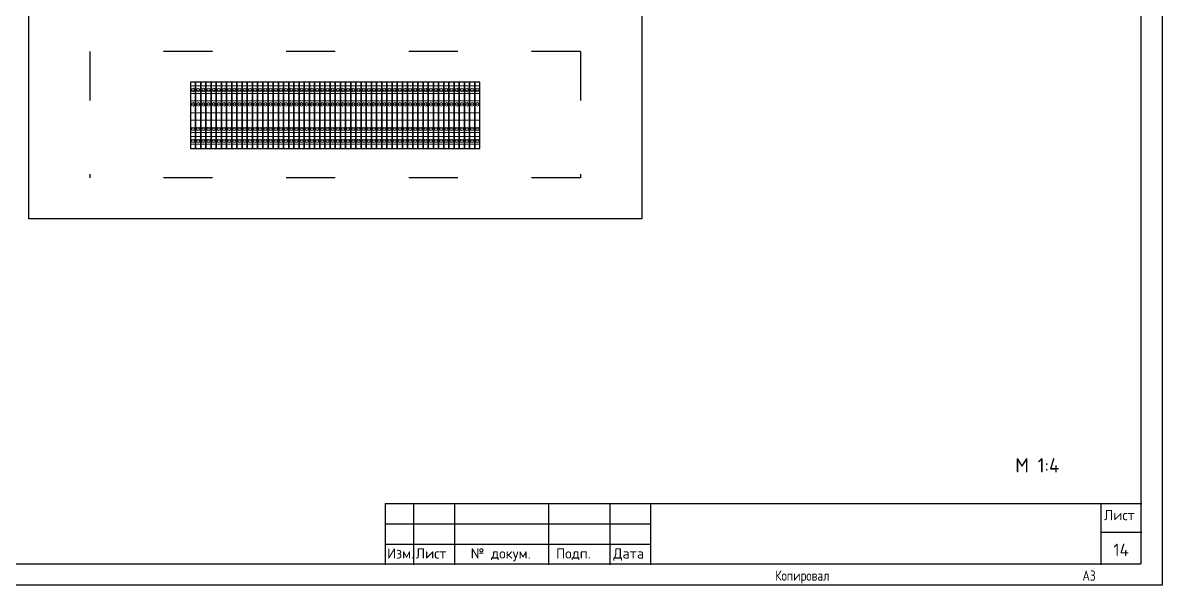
# Model space of a CAD drawing. Header units: millimetres. Extents: x 1606 to 7674, y 609 to 4159.
# Drawn here: x 3774.5 to 4053.1, y 1917.2 to 2054.8 of the extents above; entities that cross this region are included whole.
import ezdxf
from ezdxf.enums import TextEntityAlignment as Align

# ---------------------------------------------------------------- set-up
doc = ezdxf.new("R2010")
doc.units = ezdxf.units.MM
doc.linetypes.add('ACAD_ISO03W100', pattern=[30, 12, -18])
doc.linetypes.add('K5LT_BASIC', pattern=[0])
doc.layers.add('24VDC', color=7, linetype='Continuous')
doc.layers.add('Штамп', color=7, linetype='Continuous')
for name, color, linetype, lineweight in [('EPLAN100', 7, 'Continuous', 9), ('EPLAN102', 7, 'Continuous', 5), ('EPLAN309', 5, 'Continuous', 5)]:
    doc.layers.add(name, color=color, linetype=linetype, lineweight=lineweight)
doc.styles.add('GOST 2.304', font='CS_Gost2304.shx', dxfattribs={"oblique": 15})

msp = doc.modelspace()

# ---------------------------------------------------------------- linework, layer by layer
for p, q in [((4053.13097, 2213.92229), (4053.13097, 1917.21577)), ((3653.89853, 1922.40766), (4043.29026, 1922.40766)), ((4053.13097, 1917.21577), (3633.13097, 1917.21577))]:
    msp.add_line(p, q)
at = {"color": 7, "linetype": 'K5LT_BASIC', "lineweight": 25}
for p, q in [((3863.13097, 1937.21577), (4048.13097, 1937.21577)), ((4038.13097, 1937.21577), (4038.13097, 1922.21577)), ((3863.13097, 1932.21577), (3928.13097, 1932.21577)), ((4038.13097, 1930.21577), (4048.13097, 1930.21577)), ((3863.13097, 1927.21577), (3870.13097, 1927.21577)), ((3870.13097, 1927.21577), (3880.13097, 1927.21577)), ((3880.13097, 1927.21577), (3903.13097, 1927.21577)), ((3903.13097, 1927.21577), (3918.13097, 1927.21577)), ((3918.13097, 1927.21577), (3928.13097, 1927.21577))]:
    msp.add_line(p, q, dxfattribs=at)
at = {"const_width": 0.25959}
for points in [[(4047.93908, 1922.40766), (4047.93908, 2208.7303)], [(3653.89853, 1922.40766), (4047.93908, 1922.40766)]]:
    msp.add_lwpolyline(points, dxfattribs=at)
at = {"layer": '24VDC'}
for p, q in [((3775.91881, 2156.85073), (3775.91881, 2006.85073)), ((3925.91881, 2156.85073), (3925.91881, 2006.85073)), ((3925.91881, 2006.85073), (3775.91881, 2006.85073))]:
    msp.add_line(p, q, dxfattribs=at)
at = {"layer": '24VDC', "linetype": 'ACAD_ISO03W100'}
for p, q in [((3790.91881, 2047.74679), (3790.91881, 2016.85073)), ((3910.91881, 2047.74679), (3790.91881, 2047.74679)), ((3910.91881, 2047.74679), (3910.91881, 2016.85073)), ((3910.91881, 2016.85073), (3790.91881, 2016.85073))]:
    msp.add_line(p, q, dxfattribs=at)
at = {"layer": 'EPLAN100', "color": 0, "linetype": 'Continuous', "lineweight": 18, "ltscale": 28}
for p, q in [((3816.78488, 2039.38586), (3815.52066, 2039.38586)), ((3816.78488, 2037.46144), (3815.52066, 2037.46144)), ((3818.0491, 2039.38586), (3816.78488, 2039.38586)), ((3818.0491, 2037.46144), (3816.78488, 2037.46144)), ((3819.31332, 2039.38586), (3818.0491, 2039.38586)), ((3819.31332, 2037.46144), (3818.0491, 2037.46144)), ((3820.57754, 2039.38586), (3819.31332, 2039.38586)), ((3820.57754, 2037.46144), (3819.31332, 2037.46144)), ((3821.84176, 2039.38586), (3820.57754, 2039.38586)), ((3821.84176, 2037.46144), (3820.57754, 2037.46144)), ((3823.10598, 2039.38586), (3821.84176, 2039.38586)), ((3823.10598, 2037.46144), (3821.84176, 2037.46144)), ((3824.3702, 2039.38586), (3823.10598, 2039.38586)), ((3824.3702, 2037.46144), (3823.10598, 2037.46144)), ((3825.63442, 2039.38586), (3824.3702, 2039.38586)), ((3825.63442, 2037.46144), (3824.3702, 2037.46144)), ((3826.89863, 2039.38586), (3825.63442, 2039.38586)), ((3826.89863, 2037.46144), (3825.63442, 2037.46144)), ((3828.16285, 2039.38586), (3826.89863, 2039.38586)), ((3828.16285, 2037.46144), (3826.89863, 2037.46144)), ((3829.42707, 2039.38586), (3828.16285, 2039.38586)), ((3829.42707, 2037.46144), (3828.16285, 2037.46144)), ((3830.69129, 2039.38586), (3829.42707, 2039.38586)), ((3830.69129, 2037.46144), (3829.42707, 2037.46144)), ((3831.95551, 2039.38586), (3830.69129, 2039.38586)), ((3831.95551, 2037.46144), (3830.69129, 2037.46144)), ((3833.21973, 2039.38586), (3831.95551, 2039.38586)), ((3833.21973, 2037.46144), (3831.95551, 2037.46144)), ((3834.48395, 2039.38586), (3833.21973, 2039.38586)), ((3834.48395, 2037.46144), (3833.21973, 2037.46144)), ((3835.74817, 2039.38586), (3834.48395, 2039.38586)), ((3835.74817, 2037.46144), (3834.48395, 2037.46144)), ((3837.01239, 2039.38586), (3835.74817, 2039.38586)), ((3837.01239, 2037.46144), (3835.74817, 2037.46144)), ((3838.27661, 2039.38586), (3837.01239, 2039.38586)), ((3838.27661, 2037.46144), (3837.01239, 2037.46144)), ((3839.54083, 2039.38586), (3838.27661, 2039.38586)), ((3839.54083, 2037.46144), (3838.27661, 2037.46144)), ((3840.80505, 2039.38586), (3839.54083, 2039.38586)), ((3840.80505, 2037.46144), (3839.54083, 2037.46144)), ((3842.06927, 2039.38586), (3840.80505, 2039.38586)), ((3842.06927, 2037.46144), (3840.80505, 2037.46144)), ((3843.33349, 2039.38586), (3842.06927, 2039.38586)), ((3843.33349, 2037.46144), (3842.06927, 2037.46144)), ((3844.59771, 2039.38586), (3843.33349, 2039.38586)), ((3844.59771, 2037.46144), (3843.33349, 2037.46144)), ((3845.86193, 2039.38586), (3844.59771, 2039.38586)), ((3845.86193, 2037.46144), (3844.59771, 2037.46144)), ((3847.12615, 2039.38586), (3845.86193, 2039.38586)), ((3847.12615, 2037.46144), (3845.86193, 2037.46144)), ((3848.39037, 2039.38586), (3847.12615, 2039.38586)), ((3848.39037, 2037.46144), (3847.12615, 2037.46144)), ((3849.65459, 2039.38586), (3848.39037, 2039.38586)), ((3849.65459, 2037.46144), (3848.39037, 2037.46144)), ((3850.91881, 2039.38586), (3849.65459, 2039.38586)), ((3850.91881, 2037.46144), (3849.65459, 2037.46144)), ((3852.18303, 2039.38586), (3850.91881, 2039.38586)), ((3852.18303, 2037.46144), (3850.91881, 2037.46144)), ((3853.44725, 2039.38586), (3852.18303, 2039.38586)), ((3853.44725, 2037.46144), (3852.18303, 2037.46144)), ((3854.71147, 2039.38586), (3853.44725, 2039.38586)), ((3854.71147, 2037.46144), (3853.44725, 2037.46144)), ((3855.97569, 2039.38586), (3854.71147, 2039.38586)), ((3855.97569, 2037.46144), (3854.71147, 2037.46144)), ((3857.23991, 2039.38586), (3855.97569, 2039.38586)), ((3857.23991, 2037.46144), (3855.97569, 2037.46144)), ((3858.50413, 2039.38586), (3857.23991, 2039.38586)), ((3858.50413, 2037.46144), (3857.23991, 2037.46144)), ((3859.76835, 2039.38586), (3858.50413, 2039.38586)), ((3859.76835, 2037.46144), (3858.50413, 2037.46144)), ((3861.03257, 2039.38586), (3859.76835, 2039.38586)), ((3861.03257, 2037.46144), (3859.76835, 2037.46144)), ((3862.29679, 2039.38586), (3861.03257, 2039.38586)), ((3862.29679, 2037.46144), (3861.03257, 2037.46144)), ((3863.56101, 2039.38586), (3862.29679, 2039.38586)), ((3863.56101, 2037.46144), (3862.29679, 2037.46144)), ((3864.82523, 2039.38586), (3863.56101, 2039.38586)), ((3864.82523, 2037.46144), (3863.56101, 2037.46144)), ((3866.08945, 2039.38586), (3864.82523, 2039.38586)), ((3866.08945, 2037.46144), (3864.82523, 2037.46144)), ((3867.35367, 2039.38586), (3866.08945, 2039.38586)), ((3867.35367, 2037.46144), (3866.08945, 2037.46144)), ((3868.61788, 2039.38586), (3867.35367, 2039.38586)), ((3868.61788, 2037.46144), (3867.35367, 2037.46144)), ((3869.8821, 2039.38586), (3868.61788, 2039.38586)), ((3869.8821, 2037.46144), (3868.61788, 2037.46144)), ((3871.14632, 2039.38586), (3869.8821, 2039.38586)), ((3871.14632, 2037.46144), (3869.8821, 2037.46144)), ((3872.41054, 2039.38586), (3871.14632, 2039.38586)), ((3872.41054, 2037.46144), (3871.14632, 2037.46144)), ((3873.67476, 2039.38586), (3872.41054, 2039.38586)), ((3873.67476, 2037.46144), (3872.41054, 2037.46144)), ((3874.93898, 2039.38586), (3873.67476, 2039.38586)), ((3874.93898, 2037.46144), (3873.67476, 2037.46144)), ((3876.2032, 2039.38586), (3874.93898, 2039.38586)), ((3876.2032, 2037.46144), (3874.93898, 2037.46144)), ((3877.46742, 2039.38586), (3876.2032, 2039.38586)), ((3877.46742, 2037.46144), (3876.2032, 2037.46144)), ((3878.73164, 2039.38586), (3877.46742, 2039.38586)), ((3878.73164, 2037.46144), (3877.46742, 2037.46144)), ((3879.99586, 2039.38586), (3878.73164, 2039.38586)), ((3879.99586, 2037.46144), (3878.73164, 2037.46144)), ((3881.26008, 2039.38586), (3879.99586, 2039.38586)), ((3881.26008, 2037.46144), (3879.99586, 2037.46144)), ((3882.5243, 2039.38586), (3881.26008, 2039.38586)), ((3882.5243, 2037.46144), (3881.26008, 2037.46144)), ((3883.78852, 2039.38586), (3882.5243, 2039.38586)), ((3883.78852, 2037.46144), (3882.5243, 2037.46144)), ((3885.05274, 2039.38586), (3883.78852, 2039.38586)), ((3885.05274, 2037.46144), (3883.78852, 2037.46144)), ((3886.31696, 2039.38586), (3885.05274, 2039.38586)), ((3886.31696, 2037.46144), (3885.05274, 2037.46144)), ((3816.78488, 2035.71258), (3815.52066, 2035.71258)), ((3818.0491, 2035.71258), (3816.78488, 2035.71258)), ((3819.31332, 2035.71258), (3818.0491, 2035.71258)), ((3820.57754, 2035.71258), (3819.31332, 2035.71258)), ((3821.84176, 2035.71258), (3820.57754, 2035.71258)), ((3823.10598, 2035.71258), (3821.84176, 2035.71258)), ((3824.3702, 2035.71258), (3823.10598, 2035.71258)), ((3825.63442, 2035.71258), (3824.3702, 2035.71258)), ((3826.89863, 2035.71258), (3825.63442, 2035.71258)), ((3828.16285, 2035.71258), (3826.89863, 2035.71258)), ((3829.42707, 2035.71258), (3828.16285, 2035.71258)), ((3830.69129, 2035.71258), (3829.42707, 2035.71258)), ((3831.95551, 2035.71258), (3830.69129, 2035.71258)), ((3833.21973, 2035.71258), (3831.95551, 2035.71258)), ((3834.48395, 2035.71258), (3833.21973, 2035.71258)), ((3835.74817, 2035.71258), (3834.48395, 2035.71258)), ((3837.01239, 2035.71258), (3835.74817, 2035.71258)), ((3838.27661, 2035.71258), (3837.01239, 2035.71258)), ((3839.54083, 2035.71258), (3838.27661, 2035.71258)), ((3840.80505, 2035.71258), (3839.54083, 2035.71258)), ((3842.06927, 2035.71258), (3840.80505, 2035.71258)), ((3843.33349, 2035.71258), (3842.06927, 2035.71258)), ((3844.59771, 2035.71258), (3843.33349, 2035.71258)), ((3845.86193, 2035.71258), (3844.59771, 2035.71258)), ((3847.12615, 2035.71258), (3845.86193, 2035.71258)), ((3848.39037, 2035.71258), (3847.12615, 2035.71258)), ((3849.65459, 2035.71258), (3848.39037, 2035.71258)), ((3850.91881, 2035.71258), (3849.65459, 2035.71258)), ((3852.18303, 2035.71258), (3850.91881, 2035.71258)), ((3853.44725, 2035.71258), (3852.18303, 2035.71258)), ((3854.71147, 2035.71258), (3853.44725, 2035.71258)), ((3855.97569, 2035.71258), (3854.71147, 2035.71258)), ((3857.23991, 2035.71258), (3855.97569, 2035.71258)), ((3858.50413, 2035.71258), (3857.23991, 2035.71258)), ((3859.76835, 2035.71258), (3858.50413, 2035.71258)), ((3861.03257, 2035.71258), (3859.76835, 2035.71258)), ((3862.29679, 2035.71258), (3861.03257, 2035.71258)), ((3863.56101, 2035.71258), (3862.29679, 2035.71258)), ((3864.82523, 2035.71258), (3863.56101, 2035.71258)), ((3866.08945, 2035.71258), (3864.82523, 2035.71258)), ((3867.35367, 2035.71258), (3866.08945, 2035.71258)), ((3868.61788, 2035.71258), (3867.35367, 2035.71258)), ((3869.8821, 2035.71258), (3868.61788, 2035.71258)), ((3871.14632, 2035.71258), (3869.8821, 2035.71258)), ((3872.41054, 2035.71258), (3871.14632, 2035.71258)), ((3873.67476, 2035.71258), (3872.41054, 2035.71258)), ((3874.93898, 2035.71258), (3873.67476, 2035.71258)), ((3876.2032, 2035.71258), (3874.93898, 2035.71258)), ((3877.46742, 2035.71258), (3876.2032, 2035.71258)), ((3878.73164, 2035.71258), (3877.46742, 2035.71258)), ((3879.99586, 2035.71258), (3878.73164, 2035.71258)), ((3881.26008, 2035.71258), (3879.99586, 2035.71258)), ((3882.5243, 2035.71258), (3881.26008, 2035.71258)), ((3883.78852, 2035.71258), (3882.5243, 2035.71258)), ((3885.05274, 2035.71258), (3883.78852, 2035.71258)), ((3886.31696, 2035.71258), (3885.05274, 2035.71258)), ((3815.52066, 2032.71454), (3816.78488, 2032.71454)), ((3816.78488, 2032.71454), (3818.0491, 2032.71454)), ((3818.0491, 2032.71454), (3819.31332, 2032.71454)), ((3819.31332, 2032.71454), (3820.57754, 2032.71454)), ((3820.57754, 2032.71454), (3821.84176, 2032.71454)), ((3821.84176, 2032.71454), (3823.10598, 2032.71454)), ((3823.10598, 2032.71454), (3824.3702, 2032.71454)), ((3824.3702, 2032.71454), (3825.63442, 2032.71454)), ((3825.63442, 2032.71454), (3826.89863, 2032.71454)), ((3826.89863, 2032.71454), (3828.16285, 2032.71454)), ((3828.16285, 2032.71454), (3829.42707, 2032.71454)), ((3829.42707, 2032.71454), (3830.69129, 2032.71454)), ((3830.69129, 2032.71454), (3831.95551, 2032.71454)), ((3831.95551, 2032.71454), (3833.21973, 2032.71454)), ((3833.21973, 2032.71454), (3834.48395, 2032.71454)), ((3834.48395, 2032.71454), (3835.74817, 2032.71454)), ((3835.74817, 2032.71454), (3837.01239, 2032.71454)), ((3837.01239, 2032.71454), (3838.27661, 2032.71454)), ((3838.27661, 2032.71454), (3839.54083, 2032.71454)), ((3839.54083, 2032.71454), (3840.80505, 2032.71454)), ((3840.80505, 2032.71454), (3842.06927, 2032.71454)), ((3842.06927, 2032.71454), (3843.33349, 2032.71454)), ((3843.33349, 2032.71454), (3844.59771, 2032.71454)), ((3844.59771, 2032.71454), (3845.86193, 2032.71454)), ((3845.86193, 2032.71454), (3847.12615, 2032.71454)), ((3847.12615, 2032.71454), (3848.39037, 2032.71454)), ((3848.39037, 2032.71454), (3849.65459, 2032.71454)), ((3849.65459, 2032.71454), (3850.91881, 2032.71454)), ((3850.91881, 2032.71454), (3852.18303, 2032.71454)), ((3852.18303, 2032.71454), (3853.44725, 2032.71454)), ((3853.44725, 2032.71454), (3854.71147, 2032.71454)), ((3854.71147, 2032.71454), (3855.97569, 2032.71454)), ((3855.97569, 2032.71454), (3857.23991, 2032.71454)), ((3857.23991, 2032.71454), (3858.50413, 2032.71454)), ((3858.50413, 2032.71454), (3859.76835, 2032.71454)), ((3859.76835, 2032.71454), (3861.03257, 2032.71454)), ((3861.03257, 2032.71454), (3862.29679, 2032.71454)), ((3862.29679, 2032.71454), (3863.56101, 2032.71454)), ((3863.56101, 2032.71454), (3864.82523, 2032.71454)), ((3864.82523, 2032.71454), (3866.08945, 2032.71454)), ((3866.08945, 2032.71454), (3867.35367, 2032.71454)), ((3867.35367, 2032.71454), (3868.61788, 2032.71454)), ((3868.61788, 2032.71454), (3869.8821, 2032.71454)), ((3869.8821, 2032.71454), (3871.14632, 2032.71454)), ((3871.14632, 2032.71454), (3872.41054, 2032.71454)), ((3872.41054, 2032.71454), (3873.67476, 2032.71454)), ((3873.67476, 2032.71454), (3874.93898, 2032.71454)), ((3874.93898, 2032.71454), (3876.2032, 2032.71454)), ((3876.2032, 2032.71454), (3877.46742, 2032.71454)), ((3877.46742, 2032.71454), (3878.73164, 2032.71454)), ((3878.73164, 2032.71454), (3879.99586, 2032.71454)), ((3879.99586, 2032.71454), (3881.26008, 2032.71454)), ((3881.26008, 2032.71454), (3882.5243, 2032.71454)), ((3882.5243, 2032.71454), (3883.78852, 2032.71454)), ((3883.78852, 2032.71454), (3885.05274, 2032.71454)), ((3885.05274, 2032.71454), (3886.31696, 2032.71454)), ((3815.52066, 2030.96568), (3816.78488, 2030.96568)), ((3816.78488, 2030.96568), (3818.0491, 2030.96568)), ((3818.0491, 2030.96568), (3819.31332, 2030.96568)), ((3819.31332, 2030.96568), (3820.57754, 2030.96568)), ((3820.57754, 2030.96568), (3821.84176, 2030.96568)), ((3821.84176, 2030.96568), (3823.10598, 2030.96568)), ((3823.10598, 2030.96568), (3824.3702, 2030.96568)), ((3824.3702, 2030.96568), (3825.63442, 2030.96568)), ((3825.63442, 2030.96568), (3826.89863, 2030.96568)), ((3826.89863, 2030.96568), (3828.16285, 2030.96568)), ((3828.16285, 2030.96568), (3829.42707, 2030.96568)), ((3829.42707, 2030.96568), (3830.69129, 2030.96568)), ((3830.69129, 2030.96568), (3831.95551, 2030.96568)), ((3831.95551, 2030.96568), (3833.21973, 2030.96568)), ((3833.21973, 2030.96568), (3834.48395, 2030.96568)), ((3834.48395, 2030.96568), (3835.74817, 2030.96568)), ((3835.74817, 2030.96568), (3837.01239, 2030.96568)), ((3837.01239, 2030.96568), (3838.27661, 2030.96568)), ((3838.27661, 2030.96568), (3839.54083, 2030.96568)), ((3839.54083, 2030.96568), (3840.80505, 2030.96568)), ((3840.80505, 2030.96568), (3842.06927, 2030.96568)), ((3842.06927, 2030.96568), (3843.33349, 2030.96568)), ((3843.33349, 2030.96568), (3844.59771, 2030.96568)), ((3844.59771, 2030.96568), (3845.86193, 2030.96568)), ((3845.86193, 2030.96568), (3847.12615, 2030.96568)), ((3847.12615, 2030.96568), (3848.39037, 2030.96568)), ((3848.39037, 2030.96568), (3849.65459, 2030.96568)), ((3849.65459, 2030.96568), (3850.91881, 2030.96568)), ((3850.91881, 2030.96568), (3852.18303, 2030.96568)), ((3852.18303, 2030.96568), (3853.44725, 2030.96568)), ((3853.44725, 2030.96568), (3854.71147, 2030.96568)), ((3854.71147, 2030.96568), (3855.97569, 2030.96568)), ((3855.97569, 2030.96568), (3857.23991, 2030.96568)), ((3857.23991, 2030.96568), (3858.50413, 2030.96568)), ((3858.50413, 2030.96568), (3859.76835, 2030.96568)), ((3859.76835, 2030.96568), (3861.03257, 2030.96568)), ((3861.03257, 2030.96568), (3862.29679, 2030.96568)), ((3862.29679, 2030.96568), (3863.56101, 2030.96568)), ((3863.56101, 2030.96568), (3864.82523, 2030.96568)), ((3864.82523, 2030.96568), (3866.08945, 2030.96568)), ((3866.08945, 2030.96568), (3867.35367, 2030.96568)), ((3867.35367, 2030.96568), (3868.61788, 2030.96568)), ((3868.61788, 2030.96568), (3869.8821, 2030.96568)), ((3869.8821, 2030.96568), (3871.14632, 2030.96568)), ((3871.14632, 2030.96568), (3872.41054, 2030.96568)), ((3872.41054, 2030.96568), (3873.67476, 2030.96568)), ((3873.67476, 2030.96568), (3874.93898, 2030.96568)), ((3874.93898, 2030.96568), (3876.2032, 2030.96568)), ((3876.2032, 2030.96568), (3877.46742, 2030.96568)), ((3877.46742, 2030.96568), (3878.73164, 2030.96568)), ((3878.73164, 2030.96568), (3879.99586, 2030.96568)), ((3879.99586, 2030.96568), (3881.26008, 2030.96568)), ((3881.26008, 2030.96568), (3882.5243, 2030.96568)), ((3882.5243, 2030.96568), (3883.78852, 2030.96568)), ((3883.78852, 2030.96568), (3885.05274, 2030.96568)), ((3885.05274, 2030.96568), (3886.31696, 2030.96568)), ((3816.78488, 2027.96764), (3815.52066, 2027.96764)), ((3816.78488, 2026.97842), (3815.52066, 2026.97842)), ((3818.0491, 2027.96764), (3816.78488, 2027.96764)), ((3818.0491, 2026.97842), (3816.78488, 2026.97842)), ((3819.31332, 2027.96764), (3818.0491, 2027.96764)), ((3819.31332, 2026.97842), (3818.0491, 2026.97842)), ((3820.57754, 2027.96764), (3819.31332, 2027.96764)), ((3820.57754, 2026.97842), (3819.31332, 2026.97842)), ((3821.84176, 2027.96764), (3820.57754, 2027.96764)), ((3821.84176, 2026.97842), (3820.57754, 2026.97842)), ((3823.10598, 2027.96764), (3821.84176, 2027.96764)), ((3823.10598, 2026.97842), (3821.84176, 2026.97842)), ((3824.3702, 2027.96764), (3823.10598, 2027.96764)), ((3824.3702, 2026.97842), (3823.10598, 2026.97842)), ((3825.63442, 2027.96764), (3824.3702, 2027.96764)), ((3825.63442, 2026.97842), (3824.3702, 2026.97842)), ((3826.89863, 2027.96764), (3825.63442, 2027.96764)), ((3826.89863, 2026.97842), (3825.63442, 2026.97842)), ((3828.16285, 2027.96764), (3826.89863, 2027.96764)), ((3828.16285, 2026.97842), (3826.89863, 2026.97842)), ((3829.42707, 2027.96764), (3828.16285, 2027.96764)), ((3829.42707, 2026.97842), (3828.16285, 2026.97842)), ((3830.69129, 2027.96764), (3829.42707, 2027.96764)), ((3830.69129, 2026.97842), (3829.42707, 2026.97842)), ((3831.95551, 2027.96764), (3830.69129, 2027.96764)), ((3831.95551, 2026.97842), (3830.69129, 2026.97842)), ((3833.21973, 2027.96764), (3831.95551, 2027.96764)), ((3833.21973, 2026.97842), (3831.95551, 2026.97842)), ((3834.48395, 2027.96764), (3833.21973, 2027.96764)), ((3834.48395, 2026.97842), (3833.21973, 2026.97842)), ((3835.74817, 2027.96764), (3834.48395, 2027.96764)), ((3835.74817, 2026.97842), (3834.48395, 2026.97842)), ((3837.01239, 2027.96764), (3835.74817, 2027.96764)), ((3837.01239, 2026.97842), (3835.74817, 2026.97842)), ((3838.27661, 2027.96764), (3837.01239, 2027.96764)), ((3838.27661, 2026.97842), (3837.01239, 2026.97842)), ((3839.54083, 2027.96764), (3838.27661, 2027.96764)), ((3839.54083, 2026.97842), (3838.27661, 2026.97842)), ((3840.80505, 2027.96764), (3839.54083, 2027.96764)), ((3840.80505, 2026.97842), (3839.54083, 2026.97842)), ((3842.06927, 2027.96764), (3840.80505, 2027.96764)), ((3842.06927, 2026.97842), (3840.80505, 2026.97842)), ((3843.33349, 2027.96764), (3842.06927, 2027.96764)), ((3843.33349, 2026.97842), (3842.06927, 2026.97842)), ((3844.59771, 2027.96764), (3843.33349, 2027.96764)), ((3844.59771, 2026.97842), (3843.33349, 2026.97842)), ((3845.86193, 2027.96764), (3844.59771, 2027.96764)), ((3845.86193, 2026.97842), (3844.59771, 2026.97842)), ((3847.12615, 2027.96764), (3845.86193, 2027.96764)), ((3847.12615, 2026.97842), (3845.86193, 2026.97842)), ((3848.39037, 2027.96764), (3847.12615, 2027.96764)), ((3848.39037, 2026.97842), (3847.12615, 2026.97842)), ((3849.65459, 2027.96764), (3848.39037, 2027.96764)), ((3849.65459, 2026.97842), (3848.39037, 2026.97842)), ((3850.91881, 2027.96764), (3849.65459, 2027.96764)), ((3850.91881, 2026.97842), (3849.65459, 2026.97842)), ((3852.18303, 2027.96764), (3850.91881, 2027.96764)), ((3852.18303, 2026.97842), (3850.91881, 2026.97842)), ((3853.44725, 2027.96764), (3852.18303, 2027.96764)), ((3853.44725, 2026.97842), (3852.18303, 2026.97842)), ((3854.71147, 2027.96764), (3853.44725, 2027.96764)), ((3854.71147, 2026.97842), (3853.44725, 2026.97842)), ((3855.97569, 2027.96764), (3854.71147, 2027.96764)), ((3855.97569, 2026.97842), (3854.71147, 2026.97842)), ((3857.23991, 2027.96764), (3855.97569, 2027.96764)), ((3857.23991, 2026.97842), (3855.97569, 2026.97842)), ((3858.50413, 2027.96764), (3857.23991, 2027.96764)), ((3858.50413, 2026.97842), (3857.23991, 2026.97842)), ((3859.76835, 2027.96764), (3858.50413, 2027.96764)), ((3859.76835, 2026.97842), (3858.50413, 2026.97842)), ((3861.03257, 2027.96764), (3859.76835, 2027.96764)), ((3861.03257, 2026.97842), (3859.76835, 2026.97842)), ((3862.29679, 2027.96764), (3861.03257, 2027.96764)), ((3862.29679, 2026.97842), (3861.03257, 2026.97842)), ((3863.56101, 2027.96764), (3862.29679, 2027.96764)), ((3863.56101, 2026.97842), (3862.29679, 2026.97842)), ((3864.82523, 2027.96764), (3863.56101, 2027.96764)), ((3864.82523, 2026.97842), (3863.56101, 2026.97842)), ((3866.08945, 2027.96764), (3864.82523, 2027.96764)), ((3866.08945, 2026.97842), (3864.82523, 2026.97842)), ((3867.35367, 2027.96764), (3866.08945, 2027.96764)), ((3867.35367, 2026.97842), (3866.08945, 2026.97842)), ((3868.61788, 2027.96764), (3867.35367, 2027.96764)), ((3868.61788, 2026.97842), (3867.35367, 2026.97842)), ((3869.8821, 2027.96764), (3868.61788, 2027.96764)), ((3869.8821, 2026.97842), (3868.61788, 2026.97842)), ((3871.14632, 2027.96764), (3869.8821, 2027.96764)), ((3871.14632, 2026.97842), (3869.8821, 2026.97842)), ((3872.41054, 2027.96764), (3871.14632, 2027.96764)), ((3872.41054, 2026.97842), (3871.14632, 2026.97842)), ((3873.67476, 2027.96764), (3872.41054, 2027.96764)), ((3873.67476, 2026.97842), (3872.41054, 2026.97842)), ((3874.93898, 2027.96764), (3873.67476, 2027.96764)), ((3874.93898, 2026.97842), (3873.67476, 2026.97842)), ((3876.2032, 2027.96764), (3874.93898, 2027.96764)), ((3876.2032, 2026.97842), (3874.93898, 2026.97842)), ((3877.46742, 2027.96764), (3876.2032, 2027.96764)), ((3877.46742, 2026.97842), (3876.2032, 2026.97842)), ((3878.73164, 2027.96764), (3877.46742, 2027.96764)), ((3878.73164, 2026.97842), (3877.46742, 2026.97842)), ((3879.99586, 2027.96764), (3878.73164, 2027.96764)), ((3879.99586, 2026.97842), (3878.73164, 2026.97842)), ((3881.26008, 2027.96764), (3879.99586, 2027.96764)), ((3881.26008, 2026.97842), (3879.99586, 2026.97842)), ((3882.5243, 2027.96764), (3881.26008, 2027.96764)), ((3882.5243, 2026.97842), (3881.26008, 2026.97842)), ((3883.78852, 2027.96764), (3882.5243, 2027.96764)), ((3883.78852, 2026.97842), (3882.5243, 2026.97842)), ((3885.05274, 2027.96764), (3883.78852, 2027.96764)), ((3885.05274, 2026.97842), (3883.78852, 2026.97842)), ((3886.31696, 2027.96764), (3885.05274, 2027.96764)), ((3886.31696, 2026.97842), (3885.05274, 2026.97842)), ((3816.78488, 2025.054), (3815.52066, 2025.054)), ((3818.0491, 2025.054), (3816.78488, 2025.054)), ((3819.31332, 2025.054), (3818.0491, 2025.054)), ((3820.57754, 2025.054), (3819.31332, 2025.054)), ((3821.84176, 2025.054), (3820.57754, 2025.054)), ((3823.10598, 2025.054), (3821.84176, 2025.054)), ((3824.3702, 2025.054), (3823.10598, 2025.054)), ((3825.63442, 2025.054), (3824.3702, 2025.054)), ((3826.89863, 2025.054), (3825.63442, 2025.054)), ((3828.16285, 2025.054), (3826.89863, 2025.054)), ((3829.42707, 2025.054), (3828.16285, 2025.054)), ((3830.69129, 2025.054), (3829.42707, 2025.054)), ((3831.95551, 2025.054), (3830.69129, 2025.054)), ((3833.21973, 2025.054), (3831.95551, 2025.054)), ((3834.48395, 2025.054), (3833.21973, 2025.054)), ((3835.74817, 2025.054), (3834.48395, 2025.054)), ((3837.01239, 2025.054), (3835.74817, 2025.054)), ((3838.27661, 2025.054), (3837.01239, 2025.054)), ((3839.54083, 2025.054), (3838.27661, 2025.054)), ((3840.80505, 2025.054), (3839.54083, 2025.054)), ((3842.06927, 2025.054), (3840.80505, 2025.054)), ((3843.33349, 2025.054), (3842.06927, 2025.054)), ((3844.59771, 2025.054), (3843.33349, 2025.054)), ((3845.86193, 2025.054), (3844.59771, 2025.054)), ((3847.12615, 2025.054), (3845.86193, 2025.054)), ((3848.39037, 2025.054), (3847.12615, 2025.054)), ((3849.65459, 2025.054), (3848.39037, 2025.054)), ((3850.91881, 2025.054), (3849.65459, 2025.054)), ((3852.18303, 2025.054), (3850.91881, 2025.054)), ((3853.44725, 2025.054), (3852.18303, 2025.054)), ((3854.71147, 2025.054), (3853.44725, 2025.054)), ((3855.97569, 2025.054), (3854.71147, 2025.054)), ((3857.23991, 2025.054), (3855.97569, 2025.054)), ((3858.50413, 2025.054), (3857.23991, 2025.054)), ((3859.76835, 2025.054), (3858.50413, 2025.054)), ((3861.03257, 2025.054), (3859.76835, 2025.054)), ((3862.29679, 2025.054), (3861.03257, 2025.054)), ((3863.56101, 2025.054), (3862.29679, 2025.054)), ((3864.82523, 2025.054), (3863.56101, 2025.054)), ((3866.08945, 2025.054), (3864.82523, 2025.054)), ((3867.35367, 2025.054), (3866.08945, 2025.054)), ((3868.61788, 2025.054), (3867.35367, 2025.054)), ((3869.8821, 2025.054), (3868.61788, 2025.054)), ((3871.14632, 2025.054), (3869.8821, 2025.054)), ((3872.41054, 2025.054), (3871.14632, 2025.054)), ((3873.67476, 2025.054), (3872.41054, 2025.054)), ((3874.93898, 2025.054), (3873.67476, 2025.054)), ((3876.2032, 2025.054), (3874.93898, 2025.054)), ((3877.46742, 2025.054), (3876.2032, 2025.054)), ((3878.73164, 2025.054), (3877.46742, 2025.054)), ((3879.99586, 2025.054), (3878.73164, 2025.054)), ((3881.26008, 2025.054), (3879.99586, 2025.054)), ((3882.5243, 2025.054), (3881.26008, 2025.054)), ((3883.78852, 2025.054), (3882.5243, 2025.054)), ((3885.05274, 2025.054), (3883.78852, 2025.054)), ((3886.31696, 2025.054), (3885.05274, 2025.054))]:
    msp.add_line(p, q, dxfattribs=at)
for centre in [(3816.15277, 2038.32662), (3817.41699, 2038.32662), (3818.68121, 2038.32662), (3819.94543, 2038.32662), (3821.20965, 2038.32662), (3822.47387, 2038.32662), (3823.73809, 2038.32662), (3825.00231, 2038.32662), (3826.26652, 2038.32662), (3827.53074, 2038.32662), (3828.79496, 2038.32662), (3830.05918, 2038.32662), (3831.3234, 2038.32662), (3832.58762, 2038.32662), (3833.85184, 2038.32662), (3835.11606, 2038.32662), (3836.38028, 2038.32662), (3837.6445, 2038.32662), (3838.90872, 2038.32662), (3840.17294, 2038.32662), (3841.43716, 2038.32662), (3842.70138, 2038.32662), (3843.9656, 2038.32662), (3845.22982, 2038.32662), (3846.49404, 2038.32662), (3847.75826, 2038.32662), (3849.02248, 2038.32662), (3850.2867, 2038.32662), (3851.55092, 2038.32662), (3852.81514, 2038.32662), (3854.07936, 2038.32662), (3855.34358, 2038.32662), (3856.6078, 2038.32662), (3857.87202, 2038.32662), (3859.13624, 2038.32662), (3860.40046, 2038.32662), (3861.66468, 2038.32662), (3862.9289, 2038.32662), (3864.19312, 2038.32662), (3865.45734, 2038.32662), (3866.72156, 2038.32662), (3867.98577, 2038.32662), (3869.24999, 2038.32662), (3870.51421, 2038.32662), (3871.77843, 2038.32662), (3873.04265, 2038.32662), (3874.30687, 2038.32662), (3875.57109, 2038.32662), (3876.83531, 2038.32662), (3878.09953, 2038.32662), (3879.36375, 2038.32662), (3880.62797, 2038.32662), (3881.89219, 2038.32662), (3883.15641, 2038.32662), (3884.42063, 2038.32662), (3885.68485, 2038.32662), (3816.15277, 2034.84741), (3817.41699, 2034.84741), (3818.68121, 2034.84741), (3819.94543, 2034.84741), (3821.20965, 2034.84741), (3822.47387, 2034.84741), (3823.73809, 2034.84741), (3825.00231, 2034.84741), (3826.26652, 2034.84741), (3827.53074, 2034.84741), (3828.79496, 2034.84741), (3830.05918, 2034.84741), (3831.3234, 2034.84741), (3832.58762, 2034.84741), (3833.85184, 2034.84741), (3835.11606, 2034.84741), (3836.38028, 2034.84741), (3837.6445, 2034.84741), (3838.90872, 2034.84741), (3840.17294, 2034.84741), (3841.43716, 2034.84741), (3842.70138, 2034.84741), (3843.9656, 2034.84741), (3845.22982, 2034.84741), (3846.49404, 2034.84741), (3847.75826, 2034.84741), (3849.02248, 2034.84741), (3850.2867, 2034.84741), (3851.55092, 2034.84741), (3852.81514, 2034.84741), (3854.07936, 2034.84741), (3855.34358, 2034.84741), (3856.6078, 2034.84741), (3857.87202, 2034.84741), (3859.13624, 2034.84741), (3860.40046, 2034.84741), (3861.66468, 2034.84741), (3862.9289, 2034.84741), (3864.19312, 2034.84741), (3865.45734, 2034.84741), (3866.72156, 2034.84741), (3867.98577, 2034.84741), (3869.24999, 2034.84741), (3870.51421, 2034.84741), (3871.77843, 2034.84741), (3873.04265, 2034.84741), (3874.30687, 2034.84741), (3875.57109, 2034.84741), (3876.83531, 2034.84741), (3878.09953, 2034.84741), (3879.36375, 2034.84741), (3880.62797, 2034.84741), (3881.89219, 2034.84741), (3883.15641, 2034.84741), (3884.42063, 2034.84741), (3885.68485, 2034.84741), (3816.15277, 2028.83281), (3817.41699, 2028.83281), (3818.68121, 2028.83281), (3819.94543, 2028.83281), (3821.20965, 2028.83281), (3822.47387, 2028.83281), (3823.73809, 2028.83281), (3825.00231, 2028.83281), (3826.26652, 2028.83281), (3827.53074, 2028.83281), (3828.79496, 2028.83281), (3830.05918, 2028.83281), (3831.3234, 2028.83281), (3832.58762, 2028.83281), (3833.85184, 2028.83281), (3835.11606, 2028.83281), (3836.38028, 2028.83281), (3837.6445, 2028.83281), (3838.90872, 2028.83281), (3840.17294, 2028.83281), (3841.43716, 2028.83281), (3842.70138, 2028.83281), (3843.9656, 2028.83281), (3845.22982, 2028.83281), (3846.49404, 2028.83281), (3847.75826, 2028.83281), (3849.02248, 2028.83281), (3850.2867, 2028.83281), (3851.55092, 2028.83281), (3852.81514, 2028.83281), (3854.07936, 2028.83281), (3855.34358, 2028.83281), (3856.6078, 2028.83281), (3857.87202, 2028.83281), (3859.13624, 2028.83281), (3860.40046, 2028.83281), (3861.66468, 2028.83281), (3862.9289, 2028.83281), (3864.19312, 2028.83281), (3865.45734, 2028.83281), (3866.72156, 2028.83281), (3867.98577, 2028.83281), (3869.24999, 2028.83281), (3870.51421, 2028.83281), (3871.77843, 2028.83281), (3873.04265, 2028.83281), (3874.30687, 2028.83281), (3875.57109, 2028.83281), (3876.83531, 2028.83281), (3878.09953, 2028.83281), (3879.36375, 2028.83281), (3880.62797, 2028.83281), (3881.89219, 2028.83281), (3883.15641, 2028.83281), (3884.42063, 2028.83281), (3885.68485, 2028.83281), (3816.15277, 2025.91917), (3817.41699, 2025.91917), (3818.68121, 2025.91917), (3819.94543, 2025.91917), (3821.20965, 2025.91917), (3822.47387, 2025.91917), (3823.73809, 2025.91917), (3825.00231, 2025.91917), (3826.26652, 2025.91917), (3827.53074, 2025.91917), (3828.79496, 2025.91917), (3830.05918, 2025.91917), (3831.3234, 2025.91917), (3832.58762, 2025.91917), (3833.85184, 2025.91917), (3835.11606, 2025.91917), (3836.38028, 2025.91917), (3837.6445, 2025.91917), (3838.90872, 2025.91917), (3840.17294, 2025.91917), (3841.43716, 2025.91917), (3842.70138, 2025.91917), (3843.9656, 2025.91917), (3845.22982, 2025.91917), (3846.49404, 2025.91917), (3847.75826, 2025.91917), (3849.02248, 2025.91917), (3850.2867, 2025.91917), (3851.55092, 2025.91917), (3852.81514, 2025.91917), (3854.07936, 2025.91917), (3855.34358, 2025.91917), (3856.6078, 2025.91917), (3857.87202, 2025.91917), (3859.13624, 2025.91917), (3860.40046, 2025.91917), (3861.66468, 2025.91917), (3862.9289, 2025.91917), (3864.19312, 2025.91917), (3865.45734, 2025.91917), (3866.72156, 2025.91917), (3867.98577, 2025.91917), (3869.24999, 2025.91917), (3870.51421, 2025.91917), (3871.77843, 2025.91917), (3873.04265, 2025.91917), (3874.30687, 2025.91917), (3875.57109, 2025.91917), (3876.83531, 2025.91917), (3878.09953, 2025.91917), (3879.36375, 2025.91917), (3880.62797, 2025.91917), (3881.89219, 2025.91917), (3883.15641, 2025.91917), (3884.42063, 2025.91917), (3885.68485, 2025.91917)]:
    msp.add_ellipse(centre, major_axis=(0.43779, 0), ratio=0.988107657, start_param=-6.283185307, end_param=0, dxfattribs=at)
at = {"layer": 'EPLAN102', "color": 0, "linetype": 'Continuous', "lineweight": 13, "ltscale": 7}
for p, q in [((3815.71497, 2038.32662), (3816.59056, 2038.32662)), ((3816.97919, 2038.32662), (3817.85478, 2038.32662)), ((3818.24341, 2038.32662), (3819.119, 2038.32662)), ((3819.50763, 2038.32662), (3820.38322, 2038.32662)), ((3820.77185, 2038.32662), (3821.64744, 2038.32662)), ((3822.03607, 2038.32662), (3822.91166, 2038.32662)), ((3823.30029, 2038.32662), (3824.17588, 2038.32662)), ((3824.56451, 2038.32662), (3825.4401, 2038.32662)), ((3825.82873, 2038.32662), (3826.70432, 2038.32662)), ((3827.09295, 2038.32662), (3827.96854, 2038.32662)), ((3828.35717, 2038.32662), (3829.23276, 2038.32662)), ((3829.62139, 2038.32662), (3830.49698, 2038.32662)), ((3830.88561, 2038.32662), (3831.7612, 2038.32662)), ((3832.14983, 2038.32662), (3833.02542, 2038.32662)), ((3833.41405, 2038.32662), (3834.28964, 2038.32662)), ((3834.67827, 2038.32662), (3835.55386, 2038.32662)), ((3835.94249, 2038.32662), (3836.81808, 2038.32662)), ((3837.20671, 2038.32662), (3838.0823, 2038.32662)), ((3838.47093, 2038.32662), (3839.34651, 2038.32662)), ((3839.73515, 2038.32662), (3840.61073, 2038.32662)), ((3840.99937, 2038.32662), (3841.87495, 2038.32662)), ((3842.26359, 2038.32662), (3843.13917, 2038.32662)), ((3843.52781, 2038.32662), (3844.40339, 2038.32662)), ((3844.79203, 2038.32662), (3845.66761, 2038.32662)), ((3846.05625, 2038.32662), (3846.93183, 2038.32662)), ((3847.32047, 2038.32662), (3848.19605, 2038.32662)), ((3848.58469, 2038.32662), (3849.46027, 2038.32662)), ((3849.84891, 2038.32662), (3850.72449, 2038.32662)), ((3851.11313, 2038.32662), (3851.98871, 2038.32662)), ((3852.37735, 2038.32662), (3853.25293, 2038.32662)), ((3853.64157, 2038.32662), (3854.51715, 2038.32662)), ((3854.90579, 2038.32662), (3855.78137, 2038.32662)), ((3856.17, 2038.32662), (3857.04559, 2038.32662)), ((3857.43422, 2038.32662), (3858.30981, 2038.32662)), ((3858.69844, 2038.32662), (3859.57403, 2038.32662)), ((3859.96266, 2038.32662), (3860.83825, 2038.32662)), ((3861.22688, 2038.32662), (3862.10247, 2038.32662)), ((3862.4911, 2038.32662), (3863.36669, 2038.32662)), ((3863.75532, 2038.32662), (3864.63091, 2038.32662)), ((3865.01954, 2038.32662), (3865.89513, 2038.32662)), ((3866.28376, 2038.32662), (3867.15935, 2038.32662)), ((3867.54798, 2038.32662), (3868.42357, 2038.32662)), ((3868.8122, 2038.32662), (3869.68779, 2038.32662)), ((3870.07642, 2038.32662), (3870.95201, 2038.32662)), ((3871.34064, 2038.32662), (3872.21623, 2038.32662)), ((3872.60486, 2038.32662), (3873.48045, 2038.32662)), ((3873.86908, 2038.32662), (3874.74467, 2038.32662)), ((3875.1333, 2038.32662), (3876.00889, 2038.32662)), ((3876.39752, 2038.32662), (3877.27311, 2038.32662)), ((3877.66174, 2038.32662), (3878.53733, 2038.32662)), ((3878.92596, 2038.32662), (3879.80154, 2038.32662)), ((3880.19018, 2038.32662), (3881.06576, 2038.32662)), ((3881.4544, 2038.32662), (3882.32998, 2038.32662)), ((3882.71862, 2038.32662), (3883.5942, 2038.32662)), ((3883.98284, 2038.32662), (3884.85842, 2038.32662)), ((3885.24706, 2038.32662), (3886.12264, 2038.32662)), ((3815.71497, 2034.84741), (3816.59056, 2034.84741)), ((3816.97919, 2034.84741), (3817.85478, 2034.84741)), ((3818.24341, 2034.84741), (3819.119, 2034.84741)), ((3819.50763, 2034.84741), (3820.38322, 2034.84741)), ((3820.77185, 2034.84741), (3821.64744, 2034.84741)), ((3822.03607, 2034.84741), (3822.91166, 2034.84741)), ((3823.30029, 2034.84741), (3824.17588, 2034.84741)), ((3824.56451, 2034.84741), (3825.4401, 2034.84741)), ((3825.82873, 2034.84741), (3826.70432, 2034.84741)), ((3827.09295, 2034.84741), (3827.96854, 2034.84741)), ((3828.35717, 2034.84741), (3829.23276, 2034.84741)), ((3829.62139, 2034.84741), (3830.49698, 2034.84741)), ((3830.88561, 2034.84741), (3831.7612, 2034.84741)), ((3832.14983, 2034.84741), (3833.02542, 2034.84741)), ((3833.41405, 2034.84741), (3834.28964, 2034.84741)), ((3834.67827, 2034.84741), (3835.55386, 2034.84741)), ((3835.94249, 2034.84741), (3836.81808, 2034.84741)), ((3837.20671, 2034.84741), (3838.0823, 2034.84741)), ((3838.47093, 2034.84741), (3839.34651, 2034.84741)), ((3839.73515, 2034.84741), (3840.61073, 2034.84741)), ((3840.99937, 2034.84741), (3841.87495, 2034.84741)), ((3842.26359, 2034.84741), (3843.13917, 2034.84741)), ((3843.52781, 2034.84741), (3844.40339, 2034.84741)), ((3844.79203, 2034.84741), (3845.66761, 2034.84741)), ((3846.05625, 2034.84741), (3846.93183, 2034.84741)), ((3847.32047, 2034.84741), (3848.19605, 2034.84741)), ((3848.58469, 2034.84741), (3849.46027, 2034.84741)), ((3849.84891, 2034.84741), (3850.72449, 2034.84741)), ((3851.11313, 2034.84741), (3851.98871, 2034.84741)), ((3852.37735, 2034.84741), (3853.25293, 2034.84741)), ((3853.64157, 2034.84741), (3854.51715, 2034.84741)), ((3854.90579, 2034.84741), (3855.78137, 2034.84741)), ((3856.17, 2034.84741), (3857.04559, 2034.84741)), ((3857.43422, 2034.84741), (3858.30981, 2034.84741)), ((3858.69844, 2034.84741), (3859.57403, 2034.84741)), ((3859.96266, 2034.84741), (3860.83825, 2034.84741)), ((3861.22688, 2034.84741), (3862.10247, 2034.84741)), ((3862.4911, 2034.84741), (3863.36669, 2034.84741)), ((3863.75532, 2034.84741), (3864.63091, 2034.84741)), ((3865.01954, 2034.84741), (3865.89513, 2034.84741)), ((3866.28376, 2034.84741), (3867.15935, 2034.84741)), ((3867.54798, 2034.84741), (3868.42357, 2034.84741)), ((3868.8122, 2034.84741), (3869.68779, 2034.84741)), ((3870.07642, 2034.84741), (3870.95201, 2034.84741)), ((3871.34064, 2034.84741), (3872.21623, 2034.84741)), ((3872.60486, 2034.84741), (3873.48045, 2034.84741)), ((3873.86908, 2034.84741), (3874.74467, 2034.84741)), ((3875.1333, 2034.84741), (3876.00889, 2034.84741)), ((3876.39752, 2034.84741), (3877.27311, 2034.84741)), ((3877.66174, 2034.84741), (3878.53733, 2034.84741)), ((3878.92596, 2034.84741), (3879.80154, 2034.84741)), ((3880.19018, 2034.84741), (3881.06576, 2034.84741)), ((3881.4544, 2034.84741), (3882.32998, 2034.84741)), ((3882.71862, 2034.84741), (3883.5942, 2034.84741)), ((3883.98284, 2034.84741), (3884.85842, 2034.84741)), ((3885.24706, 2034.84741), (3886.12264, 2034.84741)), ((3815.71497, 2028.83281), (3816.59056, 2028.83281)), ((3816.97919, 2028.83281), (3817.85478, 2028.83281)), ((3818.24341, 2028.83281), (3819.119, 2028.83281)), ((3819.50763, 2028.83281), (3820.38322, 2028.83281)), ((3820.77185, 2028.83281), (3821.64744, 2028.83281)), ((3822.03607, 2028.83281), (3822.91166, 2028.83281)), ((3823.30029, 2028.83281), (3824.17588, 2028.83281)), ((3824.56451, 2028.83281), (3825.4401, 2028.83281)), ((3825.82873, 2028.83281), (3826.70432, 2028.83281)), ((3827.09295, 2028.83281), (3827.96854, 2028.83281)), ((3828.35717, 2028.83281), (3829.23276, 2028.83281)), ((3829.62139, 2028.83281), (3830.49698, 2028.83281)), ((3830.88561, 2028.83281), (3831.7612, 2028.83281)), ((3832.14983, 2028.83281), (3833.02542, 2028.83281)), ((3833.41405, 2028.83281), (3834.28964, 2028.83281)), ((3834.67827, 2028.83281), (3835.55386, 2028.83281)), ((3835.94249, 2028.83281), (3836.81808, 2028.83281)), ((3837.20671, 2028.83281), (3838.0823, 2028.83281)), ((3838.47093, 2028.83281), (3839.34651, 2028.83281)), ((3839.73515, 2028.83281), (3840.61073, 2028.83281)), ((3840.99937, 2028.83281), (3841.87495, 2028.83281)), ((3842.26359, 2028.83281), (3843.13917, 2028.83281)), ((3843.52781, 2028.83281), (3844.40339, 2028.83281)), ((3844.79203, 2028.83281), (3845.66761, 2028.83281)), ((3846.05625, 2028.83281), (3846.93183, 2028.83281)), ((3847.32047, 2028.83281), (3848.19605, 2028.83281)), ((3848.58469, 2028.83281), (3849.46027, 2028.83281)), ((3849.84891, 2028.83281), (3850.72449, 2028.83281)), ((3851.11313, 2028.83281), (3851.98871, 2028.83281)), ((3852.37735, 2028.83281), (3853.25293, 2028.83281)), ((3853.64157, 2028.83281), (3854.51715, 2028.83281)), ((3854.90579, 2028.83281), (3855.78137, 2028.83281)), ((3856.17, 2028.83281), (3857.04559, 2028.83281)), ((3857.43422, 2028.83281), (3858.30981, 2028.83281)), ((3858.69844, 2028.83281), (3859.57403, 2028.83281)), ((3859.96266, 2028.83281), (3860.83825, 2028.83281)), ((3861.22688, 2028.83281), (3862.10247, 2028.83281)), ((3862.4911, 2028.83281), (3863.36669, 2028.83281)), ((3863.75532, 2028.83281), (3864.63091, 2028.83281)), ((3865.01954, 2028.83281), (3865.89513, 2028.83281)), ((3866.28376, 2028.83281), (3867.15935, 2028.83281)), ((3867.54798, 2028.83281), (3868.42357, 2028.83281)), ((3868.8122, 2028.83281), (3869.68779, 2028.83281)), ((3870.07642, 2028.83281), (3870.95201, 2028.83281)), ((3871.34064, 2028.83281), (3872.21623, 2028.83281)), ((3872.60486, 2028.83281), (3873.48045, 2028.83281)), ((3873.86908, 2028.83281), (3874.74467, 2028.83281)), ((3875.1333, 2028.83281), (3876.00889, 2028.83281)), ((3876.39752, 2028.83281), (3877.27311, 2028.83281)), ((3877.66174, 2028.83281), (3878.53733, 2028.83281)), ((3878.92596, 2028.83281), (3879.80154, 2028.83281)), ((3880.19018, 2028.83281), (3881.06576, 2028.83281)), ((3881.4544, 2028.83281), (3882.32998, 2028.83281)), ((3882.71862, 2028.83281), (3883.5942, 2028.83281)), ((3883.98284, 2028.83281), (3884.85842, 2028.83281)), ((3885.24706, 2028.83281), (3886.12264, 2028.83281)), ((3815.71497, 2025.91917), (3816.59056, 2025.91917)), ((3816.97919, 2025.91917), (3817.85478, 2025.91917)), ((3818.24341, 2025.91917), (3819.119, 2025.91917)), ((3819.50763, 2025.91917), (3820.38322, 2025.91917)), ((3820.77185, 2025.91917), (3821.64744, 2025.91917)), ((3822.03607, 2025.91917), (3822.91166, 2025.91917)), ((3823.30029, 2025.91917), (3824.17588, 2025.91917)), ((3824.56451, 2025.91917), (3825.4401, 2025.91917)), ((3825.82873, 2025.91917), (3826.70432, 2025.91917)), ((3827.09295, 2025.91917), (3827.96854, 2025.91917)), ((3828.35717, 2025.91917), (3829.23276, 2025.91917)), ((3829.62139, 2025.91917), (3830.49698, 2025.91917)), ((3830.88561, 2025.91917), (3831.7612, 2025.91917)), ((3832.14983, 2025.91917), (3833.02542, 2025.91917)), ((3833.41405, 2025.91917), (3834.28964, 2025.91917)), ((3834.67827, 2025.91917), (3835.55386, 2025.91917)), ((3835.94249, 2025.91917), (3836.81808, 2025.91917)), ((3837.20671, 2025.91917), (3838.0823, 2025.91917)), ((3838.47093, 2025.91917), (3839.34651, 2025.91917)), ((3839.73515, 2025.91917), (3840.61073, 2025.91917)), ((3840.99937, 2025.91917), (3841.87495, 2025.91917)), ((3842.26359, 2025.91917), (3843.13917, 2025.91917)), ((3843.52781, 2025.91917), (3844.40339, 2025.91917)), ((3844.79203, 2025.91917), (3845.66761, 2025.91917)), ((3846.05625, 2025.91917), (3846.93183, 2025.91917)), ((3847.32047, 2025.91917), (3848.19605, 2025.91917)), ((3848.58469, 2025.91917), (3849.46027, 2025.91917)), ((3849.84891, 2025.91917), (3850.72449, 2025.91917)), ((3851.11313, 2025.91917), (3851.98871, 2025.91917)), ((3852.37735, 2025.91917), (3853.25293, 2025.91917)), ((3853.64157, 2025.91917), (3854.51715, 2025.91917)), ((3854.90579, 2025.91917), (3855.78137, 2025.91917)), ((3856.17, 2025.91917), (3857.04559, 2025.91917)), ((3857.43422, 2025.91917), (3858.30981, 2025.91917)), ((3858.69844, 2025.91917), (3859.57403, 2025.91917)), ((3859.96266, 2025.91917), (3860.83825, 2025.91917)), ((3861.22688, 2025.91917), (3862.10247, 2025.91917)), ((3862.4911, 2025.91917), (3863.36669, 2025.91917)), ((3863.75532, 2025.91917), (3864.63091, 2025.91917)), ((3865.01954, 2025.91917), (3865.89513, 2025.91917)), ((3866.28376, 2025.91917), (3867.15935, 2025.91917)), ((3867.54798, 2025.91917), (3868.42357, 2025.91917)), ((3868.8122, 2025.91917), (3869.68779, 2025.91917)), ((3870.07642, 2025.91917), (3870.95201, 2025.91917)), ((3871.34064, 2025.91917), (3872.21623, 2025.91917)), ((3872.60486, 2025.91917), (3873.48045, 2025.91917)), ((3873.86908, 2025.91917), (3874.74467, 2025.91917)), ((3875.1333, 2025.91917), (3876.00889, 2025.91917)), ((3876.39752, 2025.91917), (3877.27311, 2025.91917)), ((3877.66174, 2025.91917), (3878.53733, 2025.91917)), ((3878.92596, 2025.91917), (3879.80154, 2025.91917)), ((3880.19018, 2025.91917), (3881.06576, 2025.91917)), ((3881.4544, 2025.91917), (3882.32998, 2025.91917)), ((3882.71862, 2025.91917), (3883.5942, 2025.91917)), ((3883.98284, 2025.91917), (3884.85842, 2025.91917)), ((3885.24706, 2025.91917), (3886.12264, 2025.91917))]:
    msp.add_line(p, q, dxfattribs=at)
at = {"layer": 'EPLAN309', "color": 5, "linetype": 'Continuous', "lineweight": 25, "ltscale": 28}
for points in [[(3815.52066, 2024.06478), (3816.78488, 2024.06478), (3816.78488, 2040.24679), (3815.52066, 2040.24679)], [(3816.78488, 2024.06478), (3818.0491, 2024.06478), (3818.0491, 2040.24679), (3816.78488, 2040.24679)], [(3818.0491, 2024.06478), (3819.31332, 2024.06478), (3819.31332, 2040.24679), (3818.0491, 2040.24679)], [(3819.31332, 2024.06478), (3820.57754, 2024.06478), (3820.57754, 2040.24679), (3819.31332, 2040.24679)], [(3820.57754, 2024.06478), (3821.84176, 2024.06478), (3821.84176, 2040.24679), (3820.57754, 2040.24679)], [(3821.84176, 2024.06478), (3823.10598, 2024.06478), (3823.10598, 2040.24679), (3821.84176, 2040.24679)], [(3823.10598, 2024.06478), (3824.3702, 2024.06478), (3824.3702, 2040.24679), (3823.10598, 2040.24679)], [(3824.3702, 2024.06478), (3825.63442, 2024.06478), (3825.63442, 2040.24679), (3824.3702, 2040.24679)], [(3825.63442, 2024.06478), (3826.89863, 2024.06478), (3826.89863, 2040.24679), (3825.63442, 2040.24679)], [(3826.89863, 2024.06478), (3828.16285, 2024.06478), (3828.16285, 2040.24679), (3826.89863, 2040.24679)], [(3828.16285, 2024.06478), (3829.42707, 2024.06478), (3829.42707, 2040.24679), (3828.16285, 2040.24679)], [(3829.42707, 2024.06478), (3830.69129, 2024.06478), (3830.69129, 2040.24679), (3829.42707, 2040.24679)], [(3830.69129, 2024.06478), (3831.95551, 2024.06478), (3831.95551, 2040.24679), (3830.69129, 2040.24679)], [(3831.95551, 2024.06478), (3833.21973, 2024.06478), (3833.21973, 2040.24679), (3831.95551, 2040.24679)], [(3833.21973, 2024.06478), (3834.48395, 2024.06478), (3834.48395, 2040.24679), (3833.21973, 2040.24679)], [(3834.48395, 2024.06478), (3835.74817, 2024.06478), (3835.74817, 2040.24679), (3834.48395, 2040.24679)], [(3835.74817, 2024.06478), (3837.01239, 2024.06478), (3837.01239, 2040.24679), (3835.74817, 2040.24679)], [(3837.01239, 2024.06478), (3838.27661, 2024.06478), (3838.27661, 2040.24679), (3837.01239, 2040.24679)], [(3838.27661, 2024.06478), (3839.54083, 2024.06478), (3839.54083, 2040.24679), (3838.27661, 2040.24679)], [(3839.54083, 2024.06478), (3840.80505, 2024.06478), (3840.80505, 2040.24679), (3839.54083, 2040.24679)], [(3840.80505, 2024.06478), (3842.06927, 2024.06478), (3842.06927, 2040.24679), (3840.80505, 2040.24679)], [(3842.06927, 2024.06478), (3843.33349, 2024.06478), (3843.33349, 2040.24679), (3842.06927, 2040.24679)], [(3843.33349, 2024.06478), (3844.59771, 2024.06478), (3844.59771, 2040.24679), (3843.33349, 2040.24679)], [(3844.59771, 2024.06478), (3845.86193, 2024.06478), (3845.86193, 2040.24679), (3844.59771, 2040.24679)], [(3845.86193, 2024.06478), (3847.12615, 2024.06478), (3847.12615, 2040.24679), (3845.86193, 2040.24679)], [(3847.12615, 2024.06478), (3848.39037, 2024.06478), (3848.39037, 2040.24679), (3847.12615, 2040.24679)], [(3848.39037, 2024.06478), (3849.65459, 2024.06478), (3849.65459, 2040.24679), (3848.39037, 2040.24679)], [(3849.65459, 2024.06478), (3850.91881, 2024.06478), (3850.91881, 2040.24679), (3849.65459, 2040.24679)], [(3850.91881, 2024.06478), (3852.18303, 2024.06478), (3852.18303, 2040.24679), (3850.91881, 2040.24679)], [(3852.18303, 2024.06478), (3853.44725, 2024.06478), (3853.44725, 2040.24679), (3852.18303, 2040.24679)], [(3853.44725, 2024.06478), (3854.71147, 2024.06478), (3854.71147, 2040.24679), (3853.44725, 2040.24679)], [(3854.71147, 2024.06478), (3855.97569, 2024.06478), (3855.97569, 2040.24679), (3854.71147, 2040.24679)], [(3855.97569, 2024.06478), (3857.23991, 2024.06478), (3857.23991, 2040.24679), (3855.97569, 2040.24679)], [(3857.23991, 2024.06478), (3858.50413, 2024.06478), (3858.50413, 2040.24679), (3857.23991, 2040.24679)], [(3858.50413, 2024.06478), (3859.76835, 2024.06478), (3859.76835, 2040.24679), (3858.50413, 2040.24679)], [(3859.76835, 2024.06478), (3861.03257, 2024.06478), (3861.03257, 2040.24679), (3859.76835, 2040.24679)], [(3861.03257, 2024.06478), (3862.29679, 2024.06478), (3862.29679, 2040.24679), (3861.03257, 2040.24679)], [(3862.29679, 2024.06478), (3863.56101, 2024.06478), (3863.56101, 2040.24679), (3862.29679, 2040.24679)], [(3863.56101, 2024.06478), (3864.82523, 2024.06478), (3864.82523, 2040.24679), (3863.56101, 2040.24679)], [(3864.82523, 2024.06478), (3866.08945, 2024.06478), (3866.08945, 2040.24679), (3864.82523, 2040.24679)], [(3866.08945, 2024.06478), (3867.35367, 2024.06478), (3867.35367, 2040.24679), (3866.08945, 2040.24679)], [(3867.35367, 2024.06478), (3868.61788, 2024.06478), (3868.61788, 2040.24679), (3867.35367, 2040.24679)], [(3868.61788, 2024.06478), (3869.8821, 2024.06478), (3869.8821, 2040.24679), (3868.61788, 2040.24679)], [(3869.8821, 2024.06478), (3871.14632, 2024.06478), (3871.14632, 2040.24679), (3869.8821, 2040.24679)], [(3871.14632, 2024.06478), (3872.41054, 2024.06478), (3872.41054, 2040.24679), (3871.14632, 2040.24679)], [(3872.41054, 2024.06478), (3873.67476, 2024.06478), (3873.67476, 2040.24679), (3872.41054, 2040.24679)], [(3873.67476, 2024.06478), (3874.93898, 2024.06478), (3874.93898, 2040.24679), (3873.67476, 2040.24679)], [(3874.93898, 2024.06478), (3876.2032, 2024.06478), (3876.2032, 2040.24679), (3874.93898, 2040.24679)], [(3876.2032, 2024.06478), (3877.46742, 2024.06478), (3877.46742, 2040.24679), (3876.2032, 2040.24679)], [(3877.46742, 2024.06478), (3878.73164, 2024.06478), (3878.73164, 2040.24679), (3877.46742, 2040.24679)], [(3878.73164, 2024.06478), (3879.99586, 2024.06478), (3879.99586, 2040.24679), (3878.73164, 2040.24679)], [(3879.99586, 2024.06478), (3881.26008, 2024.06478), (3881.26008, 2040.24679), (3879.99586, 2040.24679)], [(3881.26008, 2024.06478), (3882.5243, 2024.06478), (3882.5243, 2040.24679), (3881.26008, 2040.24679)], [(3882.5243, 2024.06478), (3883.78852, 2024.06478), (3883.78852, 2040.24679), (3882.5243, 2040.24679)], [(3883.78852, 2024.06478), (3885.05274, 2024.06478), (3885.05274, 2040.24679), (3883.78852, 2040.24679)], [(3885.05274, 2024.06478), (3886.31696, 2024.06478), (3886.31696, 2040.24679), (3885.05274, 2040.24679)]]:
    msp.add_lwpolyline(points, close=True, dxfattribs=at)
at = {"layer": 'Штамп', "color": 7, "linetype": 'K5LT_BASIC'}
for p, q in [((3863.13097, 1937.21577), (3863.13097, 1922.21577)), ((3870.13097, 1922.21577), (3870.13097, 1937.21577)), ((3880.13097, 1922.21577), (3880.13097, 1937.21577)), ((3903.13097, 1922.21577), (3903.13097, 1937.21577)), ((3918.13097, 1922.21577), (3918.13097, 1937.21577)), ((3928.13097, 1922.21577), (3928.13097, 1937.21577))]:
    msp.add_line(p, q, dxfattribs=at)

# ---------------------------------------------------------------- texts
at = {"color": 7, "linetype": 'K5LT_BASIC', "lineweight": 25}
for s, insert, char_height, width, attachment_point in [('{\\fISOCPEUR|b0|i0|c204|p34;Лист}', (4038.88681, 1935.61719), 2.5, 12.9146, 1), ('{\\fISOCPEUR|b0|i0|c204|p34;Изм.}', (3863.60435, 1926.23591), 2.5, 9.4325, 1), ('{\\fISOCPEUR|b0|i0|c204|p34;Лист}', (3870.60435, 1926.23591), 2.5, 9.4325, 1), ('{\\fISOCPEUR|b0|i0|c204|p34;№ докум.}', (3884.04259, 1926.23591), 2.5, 16.1195665, 1), ('{\\fISOCPEUR|b0|i0|c204|p34;Подп.}', (3904.92611, 1926.23591), 2.5, 9.4325, 1), ('{\\fISOCPEUR|b0|i0|c204|p34;Дата}', (3918.89683, 1926.23591), 2.5, 9.4325, 1), ('{\\fISOCPEUR|b0|i0|c0|p34;1\\fISOCPEUR|b0|i0|c204|p34;4}', (4043.07354, 1925.86581), 3, 12.9146, 5)]:
    msp.add_mtext(s, dxfattribs=dict(at, insert=insert, char_height=char_height, width=width, attachment_point=attachment_point))
at = {"layer": '24VDC', "linetype": 'Continuous', "lineweight": 25, "style": 'GOST 2.304'}
msp.add_text('Копировал', height=2.5, dxfattribs=at).set_placement((3965.13097, 1918.31579), align=Align.CENTER)
msp.add_text('A3', height=2.5, dxfattribs=at).set_placement((4033.63097, 1918.31579))
at = {"layer": '24VDC', "insert": (4022.60133, 1948.30231), "char_height": 3.5, "width": 81.7556064, "attachment_point": 2}
msp.add_mtext('\\A1;{\\fISOCPEUR|b0|i0|c204|p34;\\W0.965;М 1:4}', dxfattribs=at)

doc.saveas('drawing.dxf')
